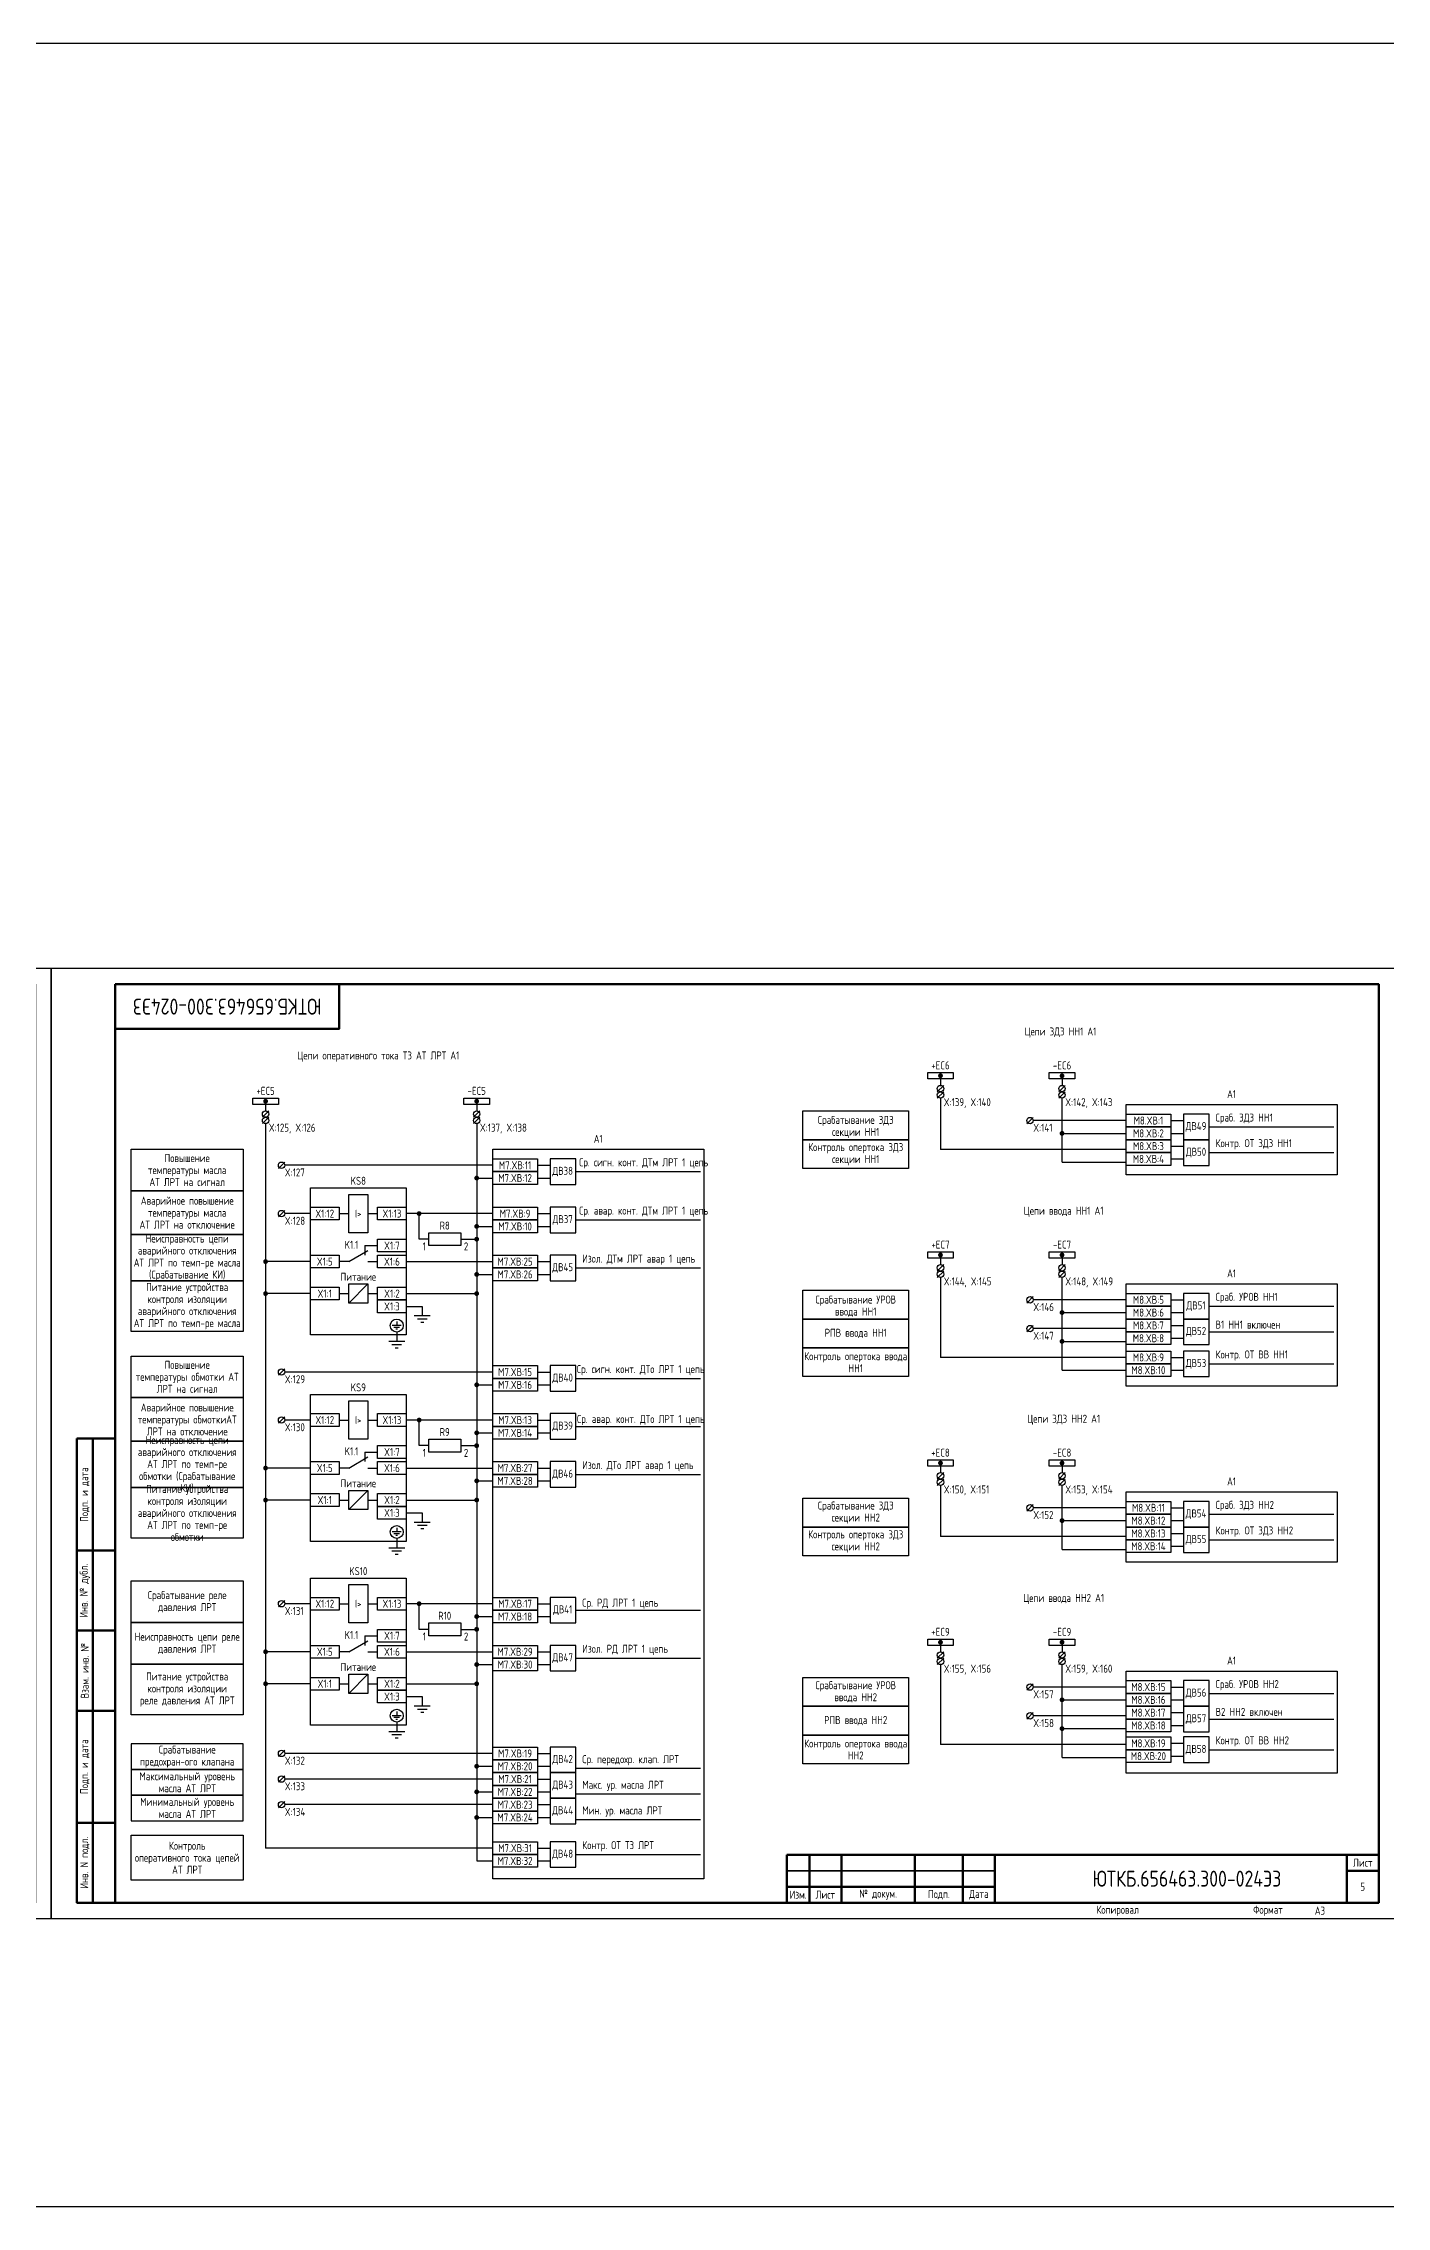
# Model space of a CAD drawing. Header units: millimetres. Extents: x -1244 to 6083, y -90 to 1191.
# Drawn here: x 1678 to 2098, y -90 to 586 of the extents above; entities that cross this region are included whole.
import ezdxf

# ---------------------------------------------------------------- set-up
doc = ezdxf.new("R2010")
doc.units = ezdxf.units.MM
doc.styles.add('Gost_type_A', font='GOST_0.TTF')

# ---------------------------------------------------------------- blocks, each defined once
blk = doc.blocks.new('Штамп угловой верхний')
at = {"lineweight": 50}
blk.add_lwpolyline([(0, 0), (70, 0), (70, -14), (0, -14)], close=True, dxfattribs=at)
blk = doc.blocks.new('Формат_А3')
blk.add_lwpolyline([(-420, 297), (0, 297), (0, 0), (-420, 0)], close=True)
at = {"lineweight": 50}
blk.add_lwpolyline([(-400, 292), (-5, 292), (-5, 5), (-400, 5)], close=True, dxfattribs=at)
blk = doc.blocks.new('Штамп левый нижний')
at = {"lineweight": 50}
for points in [[(-12, 145), (-7, 145), (-7, 110), (-12, 110)], [(-7, 145), (0, 145), (0, 110), (-7, 110)], [(-12, 110), (-7, 110), (-7, 85), (-12, 85)], [(-7, 110), (0, 110), (0, 85), (-7, 85)], [(-12, 85), (-7, 85), (-7, 60), (-12, 60)], [(-7, 85), (0, 85), (0, 60), (-7, 60)], [(-12, 60), (-7, 60), (-7, 25), (-12, 25)], [(-7, 60), (0, 60), (0, 25), (-7, 25)], [(-12, 25), (-7, 25), (-7, 0), (-12, 0)], [(-7, 25), (0, 25), (0, 0), (-7, 0)]]:
    blk.add_lwpolyline(points, close=True, dxfattribs=at)
at = {"char_height": 2.5, "attachment_point": 5, "rotation": 90, "style": 'Gost_type_A'}
for s, insert, width in [('Подп. и дата', (-9.5, 127.5), 35), ('Инв. № дубл.', (-9.5, 97.5), 25), ('Взам. инв. №', (-9.5, 72.5), 25), ('Подп. и дата', (-9.5, 42.5), 35), ('Инв. N подл.', (-9.5, 12.5), 25)]:
    blk.add_mtext(s, dxfattribs=dict(at, insert=insert, width=width))
blk = doc.blocks.new('Штамп малый нижний')
at = {"lineweight": 50}
for points in [[(-185, 15), (-178, 15), (-178, 5), (-185, 5)], [(-178, 15), (-168, 15), (-168, 5), (-178, 5)], [(-168, 15), (-145, 15), (-145, 5), (-168, 5)], [(-145, 15), (-130, 15), (-130, 5), (-145, 5)], [(-130, 15), (-120, 15), (-120, 5), (-130, 5)], [(-120, 15), (-10, 15), (-10, 0), (-120, 0)], [(-10, 15), (0, 15), (0, 10), (-10, 10)], [(-10, 10), (0, 10), (0, 0), (-10, 0)], [(-185, 5), (-178, 5), (-178, 0), (-185, 0)], [(-178, 5), (-168, 5), (-168, 0), (-178, 0)], [(-168, 5), (-145, 5), (-145, 0), (-168, 0)], [(-145, 5), (-130, 5), (-130, 0), (-145, 0)], [(-130, 5), (-120, 5), (-120, 0), (-130, 0)]]:
    blk.add_lwpolyline(points, close=True, dxfattribs=at)
for points in [[(-185, 15), (-178, 15), (-178, 10), (-185, 10)], [(-178, 15), (-168, 15), (-168, 10), (-178, 10)], [(-168, 15), (-145, 15), (-145, 10), (-168, 10)], [(-145, 15), (-130, 15), (-130, 10), (-145, 10)], [(-130, 15), (-120, 15), (-120, 10), (-130, 10)], [(-185, 10), (-178, 10), (-178, 5), (-185, 5)], [(-178, 10), (-168, 10), (-168, 5), (-178, 5)], [(-168, 10), (-145, 10), (-145, 5), (-168, 5)], [(-145, 10), (-130, 10), (-130, 5), (-145, 5)], [(-130, 10), (-120, 10), (-120, 5), (-130, 5)]]:
    blk.add_lwpolyline(points, close=True)
at = {"char_height": 2.5, "style": 'Gost_type_A'}
for s, insert, width, attachment_point in [('Лист', (-5, 12.5), 10, 5), ('Изм.', (-181.5, 2.5), 7, 5), ('Лист', (-173, 2.5), 10, 5), ('№ докум.', (-156.5, 2.5), 23, 5), ('Подп.', (-137.5, 2.5), 15, 5), ('Дата', (-125, 2.5), 10, 5), ('Копировал', (-75, -2.53), 13.1202, 6), ('Формат', (-30, -2.53), 13.1202, 6)]:
    blk.add_mtext(s, dxfattribs=dict(at, insert=insert, width=width, attachment_point=attachment_point))
blk = doc.blocks.new('POINT')
at = {"const_width": 0.75}
blk.add_lwpolyline([(-0.375, 0, 1), (0.375, 0, 1)], format="xyb", close=True, dxfattribs=at)
blk = doc.blocks.new('Шинка')
blk.add_lwpolyline([(-4, 1), (4, 1), (4, -1), (-4, -1)], close=True)
blk.add_blockref('POINT', (0, 0))

msp = doc.modelspace()

# ---------------------------------------------------------------- linework, layer by layer
for p, q in [((1958.99, 260.38), (1956.99, 258.38)), ((1958.99, 258.38), (1956.99, 256.38)), ((1957.99, 263.38), (1957.99, 260.38)), ((1996.99, 260.38), (1994.99, 258.38)), ((1996.99, 258.38), (1994.99, 256.38)), ((1995.99, 263.38), (1995.99, 260.38)), ((1748, 252.42), (1746, 250.42)), ((1748.01, 250.42), (1746.01, 248.42)), ((1747, 255.42), (1747, 252.42)), ((1747, 255.42), (1747, 252.42)), ((1814, 252.42), (1812, 250.42)), ((1814, 250.42), (1812, 248.42)), ((1813, 255.42), (1813, 252.42)), ((1813, 255.42), (1813, 252.42)), ((1957.99, 256.38), (1957.99, 240.38)), ((1986.99, 250.38), (1984.99, 248.38)), ((1995.99, 236.39), (1995.99, 256.38)), ((1747, 248.42), (1747, 22.05)), ((1813, 248.42), (1813, 18.05)), ((2015.99, 249.38), (1986.99, 249.38)), ((1995.99, 245.39), (2015.99, 245.39)), ((2029.99, 249.39), (2033.99, 249.39)), ((2029.99, 245.39), (2033.99, 245.39)), ((2041.99, 247.39), (2080.99, 247.39)), ((2015.99, 240.38), (1957.99, 240.38)), ((2029.99, 241.39), (2033.99, 241.39)), ((2029.99, 237.39), (2033.99, 237.39)), ((2041.99, 239.39), (2080.99, 239.39)), ((1753, 236.42), (1751, 234.42)), ((1818, 235.42), (1753, 235.42)), ((1813, 231.42), (1818, 231.42)), ((1832, 235.42), (1836, 235.42)), ((1832, 231.42), (1836, 231.42)), ((1844, 233.42), (1883, 233.42)), ((1995.99, 236.39), (2015.99, 236.39)), ((1753, 221.32), (1751, 219.32)), ((1761, 220.32), (1753, 220.32)), ((1770, 220.32), (1773, 220.32)), ((1779, 220.32), (1782, 220.32)), ((1818, 220.32), (1791, 220.32)), ((1795, 212.32), (1795, 220.32)), ((1832, 220.32), (1836, 220.32)), ((1844, 218.32), (1883, 218.32)), ((1778, 210.32), (1782, 210.32)), ((1778, 210.32), (1778, 207.32)), ((1798, 212.32), (1795, 212.32)), ((1808, 212.32), (1813, 212.32)), ((1813, 216.32), (1818, 216.32)), ((1832, 216.32), (1836, 216.32)), ((1761, 205.32), (1747, 205.32)), ((1773, 205.32), (1770, 205.32)), ((1773, 205.32), (1779, 208.78)), ((1779, 205.32), (1782, 205.32)), ((1791, 205.32), (1818, 205.32)), ((1832, 205.32), (1836, 205.32)), ((1844, 203.32), (1883, 203.32)), ((1958.99, 204.38), (1956.99, 202.38)), ((1957.99, 207.38), (1957.99, 204.38)), ((1996.99, 204.38), (1994.99, 202.38)), ((1995.99, 207.38), (1995.99, 204.38)), ((1773, 192.32), (1779, 198.32)), ((1813, 201.32), (1818, 201.32)), ((1832, 201.32), (1836, 201.32)), ((1958.99, 202.38), (1956.99, 200.38)), ((1957.99, 200.38), (1957.99, 175.38)), ((1996.99, 202.38), (1994.99, 200.38)), ((1995.99, 171.38), (1995.99, 200.38)), ((1761, 195.32), (1747, 195.32)), ((1770, 195.32), (1773, 195.32)), ((1779, 195.32), (1782, 195.32)), ((1791, 195.32), (1813, 195.32)), ((1791, 191.32), (1796, 191.32)), ((1986.99, 194.38), (1984.99, 192.38)), ((2015.99, 193.38), (1986.99, 193.38)), ((1995.99, 189.39), (2015.99, 189.39)), ((2029.99, 193.38), (2033.99, 193.38)), ((2029.99, 189.38), (2033.99, 189.38)), ((2041.99, 191.38), (2080.99, 191.38)), ((1986.99, 185.38), (1984.99, 183.38)), ((2015.99, 184.38), (1986.99, 184.38)), ((2029.99, 185.38), (2033.99, 185.38)), ((2041.99, 183.38), (2080.99, 183.38)), ((1995.99, 180.39), (2015.99, 180.39)), ((2029.99, 181.38), (2033.99, 181.38)), ((1753, 171.81), (1751, 169.81)), ((1818, 170.81), (1753, 170.81)), ((1832, 170.81), (1836, 170.81)), ((2015.99, 175.38), (1957.99, 175.38)), ((1995.99, 171.39), (2015.99, 171.39)), ((2029.99, 175.38), (2033.99, 175.38)), ((2029.99, 171.38), (2033.99, 171.38)), ((2041.99, 173.38), (2080.99, 173.38)), ((1813, 166.81), (1818, 166.81)), ((1832, 166.81), (1836, 166.81)), ((1844, 168.81), (1883, 168.81)), ((1753, 156.81), (1751, 154.81)), ((1761, 155.81), (1753, 155.81)), ((1770, 155.81), (1773, 155.81)), ((1779, 155.81), (1782, 155.81)), ((1818, 155.81), (1791, 155.81)), ((1795, 147.81), (1795, 155.81)), ((1832, 155.81), (1836, 155.81)), ((1813, 151.81), (1818, 151.81)), ((1832, 151.81), (1836, 151.81)), ((1844, 153.81), (1883, 153.81)), ((1773, 140.81), (1779, 144.27)), ((1778, 145.81), (1782, 145.81)), ((1778, 145.81), (1778, 142.81)), ((1798, 147.81), (1795, 147.81)), ((1808, 147.81), (1813, 147.81)), ((1957.99, 142.38), (1957.99, 139.38)), ((1995.99, 142.38), (1995.99, 139.38)), ((1761, 140.81), (1747, 140.81)), ((1773, 140.81), (1770, 140.81)), ((1779, 140.81), (1782, 140.81)), ((1791, 140.81), (1818, 140.81)), ((1813, 136.81), (1818, 136.81)), ((1832, 140.81), (1836, 140.81)), ((1832, 136.81), (1836, 136.81)), ((1844, 138.81), (1883, 138.81)), ((1958.99, 139.38), (1956.99, 137.38)), ((1958.99, 137.38), (1956.99, 135.38)), ((1957.99, 135.38), (1957.99, 119.38)), ((1996.99, 139.38), (1994.99, 137.38)), ((1996.99, 137.38), (1994.99, 135.38)), ((1995.99, 115.39), (1995.99, 135.38)), ((1761, 130.81), (1747, 130.81)), ((1770, 130.81), (1773, 130.81)), ((1773, 127.81), (1779, 133.81)), ((1779, 130.81), (1782, 130.81)), ((1791, 130.81), (1813, 130.81)), ((1986.99, 129.38), (1984.99, 127.38)), ((1791, 126.81), (1796, 126.81)), ((2015.99, 128.38), (1986.99, 128.38)), ((1995.99, 124.39), (2015.99, 124.39)), ((2029.99, 128.38), (2033.99, 128.38)), ((2029.99, 124.38), (2033.99, 124.38)), ((2041.99, 126.38), (2080.99, 126.38)), ((2015.99, 119.38), (1957.99, 119.38)), ((1995.99, 115.39), (2015.99, 115.39)), ((2029.99, 120.38), (2033.99, 120.38)), ((2029.99, 116.38), (2033.99, 116.38)), ((2041.99, 118.38), (2080.99, 118.38)), ((1753, 99.41), (1751, 97.41)), ((1761, 98.41), (1753, 98.41)), ((1770, 98.41), (1773, 98.41)), ((1779, 98.41), (1782, 98.41)), ((1818, 98.41), (1791, 98.41)), ((1795, 90.41), (1795, 98.41)), ((1832, 98.41), (1836, 98.41)), ((1844, 96.41), (1883, 96.41)), ((1778, 88.41), (1782, 88.41)), ((1778, 88.41), (1778, 85.41)), ((1798, 90.41), (1795, 90.41)), ((1808, 90.41), (1813, 90.41)), ((1813, 94.41), (1818, 94.41)), ((1832, 94.41), (1836, 94.41)), ((1761, 83.41), (1747, 83.41)), ((1773, 83.41), (1770, 83.41)), ((1773, 83.41), (1779, 86.87)), ((1779, 83.41), (1782, 83.41)), ((1791, 83.41), (1818, 83.41)), ((1832, 83.41), (1836, 83.41)), ((1844, 81.41), (1883, 81.41)), ((1958.99, 83.38), (1956.99, 81.38)), ((1958.99, 81.38), (1956.99, 79.38)), ((1957.99, 86.38), (1957.99, 83.38)), ((1996.99, 83.38), (1994.99, 81.38)), ((1996.99, 81.38), (1994.99, 79.38)), ((1995.99, 86.38), (1995.99, 83.38)), ((1773, 70.41), (1779, 76.41)), ((1813, 79.41), (1818, 79.41)), ((1832, 79.41), (1836, 79.41)), ((1957.99, 79.38), (1957.99, 54.38)), ((1995.99, 50.38), (1995.99, 79.38)), ((1761, 73.41), (1747, 73.41)), ((1770, 73.41), (1773, 73.41)), ((1779, 73.41), (1782, 73.41)), ((1791, 73.41), (1813, 73.41)), ((1791, 69.41), (1796, 69.41)), ((1986.99, 73.38), (1984.99, 71.38)), ((2015.99, 72.38), (1986.99, 72.38)), ((1995.99, 68.39), (2015.99, 68.39)), ((2029.99, 72.38), (2033.99, 72.38)), ((2029.99, 68.38), (2033.99, 68.38)), ((2041.99, 70.38), (2080.99, 70.38)), ((1986.99, 64.38), (1984.99, 62.38)), ((2015.99, 63.38), (1986.99, 63.38)), ((2029.99, 64.38), (2033.99, 64.38)), ((2041.99, 62.38), (2080.99, 62.38)), ((2015.99, 54.38), (1957.99, 54.38)), ((1995.99, 59.39), (2015.99, 59.39)), ((2029.99, 60.38), (2033.99, 60.38)), ((2029.99, 54.8), (2033.99, 54.8)), ((1753, 52.63), (1751, 50.63)), ((1818, 51.63), (1753, 51.63)), ((1813, 47.63), (1818, 47.63)), ((1832, 51.63), (1836, 51.63)), ((1832, 47.63), (1836, 47.63)), ((1995.99, 50.39), (2015.99, 50.39)), ((2029.99, 50.8), (2033.99, 50.8)), ((2041.99, 52.8), (2080.99, 52.8)), ((1753, 44.63), (1751, 42.63)), ((1818, 43.63), (1753, 43.63)), ((1832, 43.63), (1836, 43.63)), ((1844, 47), (1883, 47)), ((1753, 36.63), (1751, 34.63)), ((1818, 35.63), (1753, 35.63)), ((1813, 39.63), (1818, 39.63)), ((1832, 39.63), (1836, 39.63)), ((1832, 35.63), (1836, 35.63)), ((1844, 39), (1883, 39)), ((1813, 31.63), (1818, 31.63)), ((1832, 31.63), (1836, 31.63)), ((1844, 31), (1883, 31)), ((1818, 22.05), (1747, 22.05)), ((1832, 22.05), (1836, 22.05)), ((1813, 18.05), (1818, 18.05)), ((1832, 18.05), (1836, 18.05)), ((1844, 20.05), (1883, 20.05))]:
    msp.add_line(p, q)
at = {"ltscale": 4.32}
for p, q in [((1796, 191.32), (1796, 188.32)), ((1789.42, 185.34), (1786.58, 185.34)), ((1788.85, 184.77), (1787.15, 184.77)), ((1788.28, 184.2), (1787.72, 184.2)), ((1788, 186.62), (1788, 185.34)), ((1788, 183.32), (1788, 180.32)), ((1798.5, 188.32), (1793.5, 188.32)), ((1797.5, 187.32), (1794.5, 187.32)), ((1796.5, 186.32), (1795.5, 186.32)), ((1790.5, 180.32), (1785.5, 180.32)), ((1789.5, 179.32), (1786.5, 179.32)), ((1788.5, 178.32), (1787.5, 178.32)), ((1788, 122.11), (1788, 120.83)), ((1798.5, 123.81), (1793.5, 123.81)), ((1797.5, 122.81), (1794.5, 122.81)), ((1796.5, 121.81), (1795.5, 121.81)), ((1796, 126.81), (1796, 123.81)), ((1790.5, 115.81), (1785.5, 115.81)), ((1789.42, 120.83), (1786.58, 120.83)), ((1788.85, 120.26), (1787.15, 120.26)), ((1788.28, 119.69), (1787.72, 119.69)), ((1788, 118.81), (1788, 115.81)), ((1789.5, 114.81), (1786.5, 114.81)), ((1788.5, 113.81), (1787.5, 113.81)), ((1796, 69.41), (1796, 66.41)), ((1789.42, 63.43), (1786.58, 63.43)), ((1788.85, 62.86), (1787.15, 62.86)), ((1788.28, 62.29), (1787.72, 62.29)), ((1788, 64.71), (1788, 63.43)), ((1788, 61.41), (1788, 58.41)), ((1798.5, 66.41), (1793.5, 66.41)), ((1797.5, 65.41), (1794.5, 65.41)), ((1796.5, 64.41), (1795.5, 64.41)), ((1790.5, 58.41), (1785.5, 58.41)), ((1789.5, 57.41), (1786.5, 57.41)), ((1788.5, 56.41), (1787.5, 56.41))]:
    msp.add_line(p, q, dxfattribs=at)
for points in [[(-1117.42, 586), (6083.28, 586), (6083.28, -90), (-1117.42, -90)], [(1947.99, 243.38), (1914.99, 243.38), (1914.99, 252.38), (1947.99, 252.38)], [(2015.99, 254.39), (2081.99, 254.39), (2081.99, 232.38), (2015.99, 232.38)], [(2015.99, 251.39), (2029.99, 251.39), (2029.99, 247.39), (2015.99, 247.39)], [(1947.99, 234.38), (1914.99, 234.38), (1914.99, 243.38), (1947.99, 243.38)], [(2015.99, 247.39), (2029.99, 247.39), (2029.99, 243.39), (2015.99, 243.39)], [(2015.99, 243.39), (2029.99, 243.39), (2029.99, 239.39), (2015.99, 239.39)], [(1740, 227.42), (1705, 227.42), (1705, 240.42), (1740, 240.42)], [(1818, 240.42), (1884, 240.42), (1884, 12.48), (1818, 12.48)], [(1818, 237.42), (1832, 237.42), (1832, 233.42), (1818, 233.42)], [(2015.99, 239.39), (2029.99, 239.39), (2029.99, 235.39), (2015.99, 235.39)], [(1818, 233.42), (1832, 233.42), (1832, 229.42), (1818, 229.42)], [(1740, 213.77), (1705, 213.77), (1705, 227.42), (1740, 227.42)], [(1761, 228.32), (1791, 228.32), (1791, 182.42), (1761, 182.42)], [(1773, 226.32), (1779, 226.32), (1779, 214.32), (1773, 214.32)], [(1761, 222.32), (1770, 222.32), (1770, 218.32), (1761, 218.32)], [(1782, 222.32), (1791, 222.32), (1791, 218.32), (1782, 218.32)], [(1818, 222.32), (1832, 222.32), (1832, 218.32), (1818, 218.32)], [(1818, 218.32), (1832, 218.32), (1832, 214.32), (1818, 214.32)], [(1740, 199.32), (1705, 199.32), (1705, 213.77), (1740, 213.77)], [(1782, 212.32), (1791, 212.32), (1791, 208.32), (1782, 208.32)], [(1798, 214.32), (1808, 214.32), (1808, 210.32), (1798, 210.32)], [(1761, 207.32), (1770, 207.32), (1770, 203.32), (1761, 203.32)], [(1782, 207.32), (1791, 207.32), (1791, 203.32), (1782, 203.32)], [(1818, 207.32), (1832, 207.32), (1832, 203.32), (1818, 203.32)], [(1818, 203.32), (1832, 203.32), (1832, 199.32), (1818, 199.32)], [(1740, 183.46), (1705, 183.46), (1705, 199.32), (1740, 199.32)], [(1761, 197.32), (1770, 197.32), (1770, 193.32), (1761, 193.32)], [(1773, 198.32), (1779, 198.32), (1779, 192.32), (1773, 192.32)], [(1782, 197.32), (1791, 197.32), (1791, 193.32), (1782, 193.32)], [(1947.99, 187.38), (1914.99, 187.38), (1914.99, 196.38), (1947.99, 196.38)], [(2015.99, 198.39), (2081.99, 198.39), (2081.99, 166.44), (2015.99, 166.44)], [(1782, 193.32), (1791, 193.32), (1791, 189.32), (1782, 189.32)], [(2015.99, 195.38), (2029.99, 195.38), (2029.99, 191.38), (2015.99, 191.38)], [(2015.99, 191.38), (2029.99, 191.38), (2029.99, 187.38), (2015.99, 187.38)], [(1947.99, 178.38), (1914.99, 178.38), (1914.99, 187.38), (1947.99, 187.38)], [(2015.99, 187.38), (2029.99, 187.38), (2029.99, 183.38), (2015.99, 183.38)], [(2015.99, 183.38), (2029.99, 183.38), (2029.99, 179.38), (2015.99, 179.38)], [(1740, 162.81), (1705, 162.81), (1705, 175.81), (1740, 175.81)], [(1947.99, 169.38), (1914.99, 169.38), (1914.99, 178.38), (1947.99, 178.38)], [(2015.99, 177.38), (2029.99, 177.38), (2029.99, 173.38), (2015.99, 173.38)], [(1818, 172.81), (1832, 172.81), (1832, 168.81), (1818, 168.81)], [(2015.99, 173.38), (2029.99, 173.38), (2029.99, 169.38), (2015.99, 169.38)], [(1740, 149.17), (1705, 149.17), (1705, 162.81), (1740, 162.81)], [(1761, 163.81), (1791, 163.81), (1791, 117.91), (1761, 117.91)], [(1818, 168.81), (1832, 168.81), (1832, 164.81), (1818, 164.81)], [(1761, 157.81), (1770, 157.81), (1770, 153.81), (1761, 153.81)], [(1773, 161.81), (1779, 161.81), (1779, 149.81), (1773, 149.81)], [(1782, 157.81), (1791, 157.81), (1791, 153.81), (1782, 153.81)], [(1818, 157.81), (1832, 157.81), (1832, 153.81), (1818, 153.81)], [(1740, 134.71), (1705, 134.71), (1705, 149.17), (1740, 149.17)], [(1798, 149.81), (1808, 149.81), (1808, 145.81), (1798, 145.81)], [(1818, 153.81), (1832, 153.81), (1832, 149.81), (1818, 149.81)], [(1761, 142.81), (1770, 142.81), (1770, 138.81), (1761, 138.81)], [(1782, 147.81), (1791, 147.81), (1791, 143.81), (1782, 143.81)], [(1782, 142.81), (1791, 142.81), (1791, 138.81), (1782, 138.81)], [(1818, 142.81), (1832, 142.81), (1832, 138.81), (1818, 138.81)], [(1818, 138.81), (1832, 138.81), (1832, 134.81), (1818, 134.81)], [(1740, 118.85), (1705, 118.85), (1705, 134.71), (1740, 134.71)], [(1761, 132.81), (1770, 132.81), (1770, 128.81), (1761, 128.81)], [(1773, 133.81), (1779, 133.81), (1779, 127.81), (1773, 127.81)], [(1782, 132.81), (1791, 132.81), (1791, 128.81), (1782, 128.81)], [(1782, 128.81), (1791, 128.81), (1791, 124.81), (1782, 124.81)], [(1947.99, 122.38), (1914.99, 122.38), (1914.99, 131.38), (1947.99, 131.38)], [(2015.99, 133.38), (2081.99, 133.38), (2081.99, 111.38), (2015.99, 111.38)], [(2015.99, 130.38), (2029.99, 130.38), (2029.99, 126.38), (2015.99, 126.38)], [(1947.99, 113.38), (1914.99, 113.38), (1914.99, 122.38), (1947.99, 122.38)], [(2015.99, 126.38), (2029.99, 126.38), (2029.99, 122.38), (2015.99, 122.38)], [(2015.99, 122.38), (2029.99, 122.38), (2029.99, 118.38), (2015.99, 118.38)], [(2015.99, 118.38), (2029.99, 118.38), (2029.99, 114.38), (2015.99, 114.38)], [(1740, 92.54), (1705, 92.54), (1705, 105.54), (1740, 105.54)], [(1761, 106.41), (1791, 106.41), (1791, 60.51), (1761, 60.51)], [(1773, 104.41), (1779, 104.41), (1779, 92.41), (1773, 92.41)], [(1761, 100.41), (1770, 100.41), (1770, 96.41), (1761, 96.41)], [(1782, 100.41), (1791, 100.41), (1791, 96.41), (1782, 96.41)], [(1818, 100.41), (1832, 100.41), (1832, 96.41), (1818, 96.41)], [(1818, 96.41), (1832, 96.41), (1832, 92.41), (1818, 92.41)], [(1740, 79.54), (1705, 79.54), (1705, 92.54), (1740, 92.54)], [(1782, 90.41), (1791, 90.41), (1791, 86.41), (1782, 86.41)], [(1798, 92.41), (1808, 92.41), (1808, 88.41), (1798, 88.41)], [(1761, 85.41), (1770, 85.41), (1770, 81.41), (1761, 81.41)], [(1782, 85.41), (1791, 85.41), (1791, 81.41), (1782, 81.41)], [(1818, 85.41), (1832, 85.41), (1832, 81.41), (1818, 81.41)], [(1818, 81.41), (1832, 81.41), (1832, 77.41), (1818, 77.41)], [(1740, 63.68), (1705, 63.68), (1705, 79.54), (1740, 79.54)], [(1761, 75.41), (1770, 75.41), (1770, 71.41), (1761, 71.41)], [(1773, 76.41), (1779, 76.41), (1779, 70.41), (1773, 70.41)], [(1782, 75.41), (1791, 75.41), (1791, 71.41), (1782, 71.41)], [(1947.99, 66.38), (1914.99, 66.38), (1914.99, 75.38), (1947.99, 75.38)], [(2015.99, 77.39), (2081.99, 77.39), (2081.99, 45.44), (2015.99, 45.44)], [(2015.99, 74.38), (2029.99, 74.38), (2029.99, 70.38), (2015.99, 70.38)], [(1782, 71.41), (1791, 71.41), (1791, 67.41), (1782, 67.41)], [(2015.99, 70.38), (2029.99, 70.38), (2029.99, 66.38), (2015.99, 66.38)], [(1947.99, 57.38), (1914.99, 57.38), (1914.99, 66.38), (1947.99, 66.38)], [(2015.99, 66.38), (2029.99, 66.38), (2029.99, 62.38), (2015.99, 62.38)], [(2015.99, 62.38), (2029.99, 62.38), (2029.99, 58.38), (2015.99, 58.38)], [(1947.99, 48.38), (1914.99, 48.38), (1914.99, 57.38), (1947.99, 57.38)], [(2015.99, 56.8), (2029.99, 56.8), (2029.99, 52.8), (2015.99, 52.8)], [(1818, 53.63), (1832, 53.63), (1832, 49.63), (1818, 49.63)], [(1818, 49.63), (1832, 49.63), (1832, 45.63), (1818, 45.63)], [(2015.99, 52.8), (2029.99, 52.8), (2029.99, 48.8), (2015.99, 48.8)], [(1818, 45.63), (1832, 45.63), (1832, 41.63), (1818, 41.63)], [(1818, 41.63), (1832, 41.63), (1832, 37.63), (1818, 37.63)], [(1818, 37.63), (1832, 37.63), (1832, 33.63), (1818, 33.63)], [(1818, 33.63), (1832, 33.63), (1832, 29.63), (1818, 29.63)], [(1740, 12.05), (1705, 12.05), (1705, 26.05), (1740, 26.05)], [(1818, 24.05), (1832, 24.05), (1832, 20.05), (1818, 20.05)], [(1818, 20.05), (1832, 20.05), (1832, 16.05), (1818, 16.05)]]:
    msp.add_lwpolyline(points, close=True)
at = {"ltscale": 4}
for points in [[(2033.99, 243.39), (2041.99, 243.39), (2041.99, 251.39), (2033.99, 251.39)], [(2033.99, 235.39), (2041.99, 235.39), (2041.99, 243.39), (2033.99, 243.39)], [(1836, 229.42), (1844, 229.42), (1844, 237.42), (1836, 237.42)], [(1836, 214.32), (1844, 214.32), (1844, 222.32), (1836, 222.32)], [(1836, 199.32), (1844, 199.32), (1844, 207.32), (1836, 207.32)], [(2033.99, 187.38), (2041.99, 187.38), (2041.99, 195.38), (2033.99, 195.38)], [(2033.99, 179.38), (2041.99, 179.38), (2041.99, 187.38), (2033.99, 187.38)], [(2033.99, 169.38), (2041.99, 169.38), (2041.99, 177.38), (2033.99, 177.38)], [(1836, 164.81), (1844, 164.81), (1844, 172.81), (1836, 172.81)], [(1836, 149.81), (1844, 149.81), (1844, 157.81), (1836, 157.81)], [(1836, 134.81), (1844, 134.81), (1844, 142.81), (1836, 142.81)], [(2033.99, 122.38), (2041.99, 122.38), (2041.99, 130.38), (2033.99, 130.38)], [(2033.99, 114.38), (2041.99, 114.38), (2041.99, 122.38), (2033.99, 122.38)], [(1836, 92.41), (1844, 92.41), (1844, 100.41), (1836, 100.41)], [(1836, 77.41), (1844, 77.41), (1844, 85.41), (1836, 85.41)], [(2033.99, 66.38), (2041.99, 66.38), (2041.99, 74.38), (2033.99, 74.38)], [(2033.99, 58.38), (2041.99, 58.38), (2041.99, 66.38), (2033.99, 66.38)], [(2033.99, 48.8), (2041.99, 48.8), (2041.99, 56.8), (2033.99, 56.8)], [(1836, 45.63), (1844, 45.63), (1844, 53.63), (1836, 53.63)], [(1836, 37.63), (1844, 37.63), (1844, 45.63), (1836, 45.63)], [(1836, 29.63), (1844, 29.63), (1844, 37.63), (1836, 37.63)], [(1836, 16.05), (1844, 16.05), (1844, 24.05), (1836, 24.05)]]:
    msp.add_lwpolyline(points, close=True, dxfattribs=at)
at = {"linetype": 'Continuous', "ltscale": 4}
for points in [[(1705, 46.63), (1740, 46.63), (1740, 54.63), (1705, 54.63)], [(1705, 38.63), (1740, 38.63), (1740, 46.63), (1705, 46.63)], [(1705, 30.63), (1740, 30.63), (1740, 38.63), (1705, 38.63)]]:
    msp.add_lwpolyline(points, close=True, dxfattribs=at)
for centre, radius in [((1957.99, 259.38), 1), ((1957.99, 257.38), 1), ((1995.99, 259.38), 1), ((1995.99, 257.38), 1), ((1747, 251.42), 1), ((1747.01, 249.42), 1), ((1813, 251.42), 1), ((1813, 249.42), 1), ((1985.99, 249.38), 1), ((1752, 235.42), 1), ((1752, 220.32), 1), ((1957.99, 203.38), 1), ((1995.99, 203.38), 1), ((1957.99, 201.38), 1), ((1995.99, 201.38), 1), ((1985.99, 193.38), 1), ((1788, 185.34), 2.02), ((1985.99, 184.38), 1), ((1752, 170.81), 1), ((1752, 155.81), 1), ((1957.99, 138.38), 1), ((1957.99, 136.38), 1), ((1995.99, 138.38), 1), ((1995.99, 136.38), 1), ((1985.99, 128.38), 1), ((1788, 120.83), 2.02), ((1752, 98.41), 1), ((1957.99, 82.38), 1), ((1957.99, 80.38), 1), ((1995.99, 82.38), 1), ((1995.99, 80.38), 1), ((1985.99, 72.38), 1), ((1788, 63.43), 2.02), ((1985.99, 63.38), 1), ((1752, 51.63), 1), ((1752, 43.63), 1), ((1752, 35.63), 1)]:
    msp.add_circle(centre, radius)

# ---------------------------------------------------------------- block references
at = {"color": 1}
for name, p in [('Формат_А3', (1680, 0)), ('Формат_А3', (2100, 0)), ('Штамп левый нижний', (1700, 5)), ('Штамп малый нижний', (2095, 5))]:
    msp.add_blockref(name, p, dxfattribs=at)
for name, p in [('Штамп угловой верхний', (1700, 292)), ('Шинка', (1957.99, 263.38)), ('Шинка', (1995.99, 263.38)), ('Шинка', (1747, 255.42)), ('Шинка', (1813, 255.42)), ('POINT', (1995.99, 245.39)), ('POINT', (1813, 231.42)), ('POINT', (1795, 220.32)), ('POINT', (1813, 216.32)), ('POINT', (1813, 212.32)), ('POINT', (1747, 205.32)), ('Шинка', (1957.99, 207.38)), ('Шинка', (1995.99, 207.38)), ('POINT', (1747, 195.32)), ('POINT', (1813, 201.32)), ('POINT', (1813, 195.32)), ('POINT', (1995.99, 189.39)), ('POINT', (1995.99, 180.39)), ('POINT', (1813, 166.81)), ('POINT', (1795, 155.81)), ('POINT', (1813, 151.81)), ('POINT', (1813, 147.81)), ('Шинка', (1957.99, 142.38)), ('Шинка', (1995.99, 142.38)), ('POINT', (1747, 140.81)), ('POINT', (1813, 136.81)), ('POINT', (1747, 130.81)), ('POINT', (1813, 130.81)), ('POINT', (1995.99, 124.39)), ('POINT', (1795, 98.41)), ('POINT', (1813, 94.41)), ('POINT', (1813, 90.41)), ('POINT', (1747, 83.41)), ('Шинка', (1957.99, 86.38)), ('Шинка', (1995.99, 86.38)), ('POINT', (1813, 79.41)), ('POINT', (1747, 73.41)), ('POINT', (1813, 73.41)), ('POINT', (1995.99, 68.39)), ('POINT', (1995.99, 59.39)), ('POINT', (1813, 47.63)), ('POINT', (1813, 39.63)), ('POINT', (1813, 31.63))]:
    msp.add_blockref(name, p)

# ---------------------------------------------------------------- texts
at = {"insert": (1735, 285), "char_height": 5, "width": 70, "attachment_point": 5, "rotation": 180, "style": 'Gost_type_A'}
msp.add_mtext('ЮТКБ.656463.300-024Э3', dxfattribs=at)
at = {"char_height": 2.5, "line_spacing_factor": 0.9, "style": 'Gost_type_A'}
for s, insert, width, attachment_point in [('Цепи ЗДЗ НН1 А1', (1995.49, 276.88), 145, 5), ('Цепи оперативного тока ТЗ АТ ЛРТ А1', (1782.25, 269.39), 197.5, 5), ('A1', (2048.99, 256.39), 66, 8), ('Срабатывание ЗДЗ секции НН1 ', (1931.49, 247.38), 33, 5), ('X:139, X:140', (1958.99, 256.38), 16, 1), ('\\pxt5;X:142, X:143', (1996.99, 256.38), 16, 1), ('X:125, X:126', (1748.01, 248.42), 16, 1), ('X:137, X:138', (1814, 248.42), 16, 1), ('A1', (1851, 242.42), 66, 8), ('X:141', (1986.99, 248.38), 8, 1), ('Контроль опертока ЗДЗ секции НН1 ', (1931.49, 238.88), 33, 5), ('X:127', (1753, 234.42), 8, 1), ('KS8', (1776, 229.32), 30, 8), ('X:128', (1753, 219.32), 8, 1), ('R8', (1803, 215.32), 10, 8), ('Цепи ввода НН1 А1', (1996.49, 220.88), 145, 5), ('Неисправность цепи аварийного отключения АТ ЛРТ по темп-ре масла (Срабатывание КИ)', (1722.5, 206.55), 35, 5), ('K1.1', (1776, 209.32), 12, 9), ('{\\T0.9;1}', (1797, 211.32), 5, 3), ('{\\T0.9;2}', (1809, 211.32), 5, 1), ('A1', (2048.99, 200.39), 66, 8), ('X:144, X:145', (1958.99, 200.38), 16, 1), ('X:148, X:149', (1996.99, 200.38), 16, 1), ('Срабатывание УРОВ ввода НН1', (1931.49, 191.38), 33, 5), ('X:146', (1986.99, 192.38), 8, 1), ('РПВ ввода НН1', (1931.49, 182.88), 33, 5), ('X:147', (1986.99, 183.38), 8, 1), ('Контроль опертока ввода НН1', (1931.49, 173.88), 33, 5), ('X:129', (1753, 169.81), 8, 1), ('KS9', (1776, 164.76), 30, 8), ('Цепи ЗДЗ НН2 А1', (1996.49, 155.88), 145, 5), ('Неисправность цепи аварийного отключения АТ ЛРТ по темп-ре обмотки (Срабатывание КИ)', (1722.5, 141.94), 35, 5), ('X:130', (1753, 154.81), 8, 1), ('R9', (1803, 150.81), 10, 8), ('K1.1', (1776, 144.81), 12, 9), ('{\\T0.9;1}', (1797, 146.81), 5, 3), ('{\\T0.9;2}', (1809, 146.81), 5, 1), ('X:150, X:151', (1958.99, 135.38), 16, 1), ('X:153, X:154', (1996.99, 135.38), 16, 1), ('A1', (2048.99, 135.38), 66, 8), ('Срабатывание ЗДЗ секции НН2', (1931.49, 126.88), 33, 5), ('X:152', (1986.99, 127.38), 8, 1), ('Контроль опертока ЗДЗ секции НН2', (1931.49, 117.88), 33, 5), ('KS10', (1776, 107.35), 30, 8), ('Цепи ввода НН2 А1', (1996.49, 99.88), 145, 5), ('X:131', (1753, 97.41), 8, 1), ('R10', (1803, 93.41), 10, 8), ('K1.1', (1776, 87.41), 12, 9), ('{\\T0.9;1}', (1797, 89.41), 5, 3), ('{\\T0.9;2}', (1809, 89.41), 5, 1), ('A1', (2048.99, 79.39), 66, 8), ('X:155, X:156', (1958.99, 79.38), 16, 1), ('X:159, X:160', (1996.99, 79.38), 16, 1), ('Срабатывание УРОВ ввода НН2', (1931.49, 70.88), 33, 5), ('X:157', (1986.99, 71.38), 8, 1), ('РПВ ввода НН2', (1931.49, 61.88), 33, 5), ('X:158', (1986.99, 62.38), 8, 1), ('Срабатывание предохран-ого клапана', (1722.5, 50.63), 35, 5), ('Контроль опертока ввода НН2', (1931.49, 52.88), 33, 5), ('X:132', (1753, 50.63), 8, 1), ('Максимальный уровень масла АТ ЛРТ', (1722.5, 42.63), 35, 5), ('X:133', (1753, 42.63), 8, 1), ('Минимальный уровень масла АТ ЛРТ', (1722.5, 34.63), 35, 5), ('X:134', (1753, 34.63), 8, 1), ('Контроль\\Pоперативного тока цепей АТ ЛРТ ', (1722.5, 19.05), 35, 5)]:
    msp.add_mtext(s, dxfattribs=dict(at, insert=insert, width=width, attachment_point=attachment_point))
at = {"style": 'Gost_type_A'}
for s, insert, char_height, width, attachment_point in [('+EC6', (1957.99, 265.38), 2.5, 10, 8), ('-EC6', (1995.99, 265.38), 2.5, 10, 8), ('+EC5', (1747, 257.42), 2.5, 10, 8), ('-EC5', (1813, 257.42), 2.5, 10, 8), ('M8.XВ:1', (2022.99, 249.39), 2.5, 14, 5), ('Сраб. ЗДЗ НН1', (2043.99, 248.39), 2.5, 33.223, 7), ('M8.XВ:2', (2022.99, 245.39), 2.5, 14, 5), ('ДВ49', (2037.87, 247.39), 2.5, 7.7588, 5), ('Контр. ОТ ЗДЗ НН1', (2043.99, 240.39), 2.5, 35.4669, 7), ('M7.XВ:11', (1825, 235.42), 2.5, 14, 5), ('Ср. сигн. конт. ДТм ЛРТ 1 цепь', (1845, 234.42), 2.5, 44.8565, 7), ('M8.XВ:4', (2022.99, 237.39), 2.5, 14, 5), ('M8.XВ:3', (2022.99, 241.39), 2.5, 14, 5), ('ДВ50', (2037.87, 239.39), 2.5, 7.7588, 5), ('M7.XВ:12', (1825, 231.42), 2.5, 14, 5), ('ДВ38', (1839.88, 233.42), 2.5, 7.7588, 5), ('X1:12', (1765.5, 220.32), 2.5, 9.0043, 5), ('I>', (1776, 220.32), 2.5, 6.0044, 5), ('X1:13', (1786.5, 220.32), 2.5, 9.0043, 5), ('M7.XВ:10', (1825, 216.32), 2.5, 14, 5), ('M7.XВ:9', (1825, 220.32), 2.5, 14, 5), ('ДВ37', (1839.88, 218.32), 2.5, 7.7588, 5), ('Ср. авар. конт. ДТм ЛРТ 1 цепь', (1845, 219.32), 2.5, 43.1126, 7), ('X1:7', (1786.5, 210.32), 2.5, 9.0043, 5), ('+EC7', (1957.99, 209.38), 2.5, 10, 8), ('-EC7', (1995.99, 209.38), 2.5, 10, 8), ('X1:5', (1765.5, 205.32), 2.5, 9.0043, 5), ('X1:6', (1786.5, 205.32), 2.5, 9.0043, 5), ('M7.XВ:25', (1825, 205.32), 2.5, 14, 5), ('ДВ45', (1839.88, 203.32), 2.5, 7.7588, 5), ('Изол. ДТм ЛРТ авар 1 цепь', (1846, 204.32), 2.5, 46.0438, 7), ('X1:1', (1765.5, 195.32), 2.5, 9.0043, 5), ('Питание', (1776, 199.32), 2.5, 12, 8), ('X1:2', (1786.5, 195.32), 2.5, 9.0043, 5), ('M7.XВ:26', (1825, 201.32), 2.5, 14, 5), ('X1:3', (1786.5, 191.32), 2.5, 9.0043, 5), ('M8.XВ:5', (2022.99, 193.38), 2.5, 14, 5), ('M8.XВ:6', (2022.99, 189.38), 2.5, 14, 5), ('ДВ51', (2037.87, 191.38), 2.5, 7.7588, 5), ('\\pxt7;Сраб. УРОВ НН1', (2043.99, 192.38), 2.5, 44.8565, 7), ('M8.XВ:8', (2022.99, 181.38), 2.5, 14, 5), ('M8.XВ:7', (2022.99, 185.38), 2.5, 14, 5), ('ДВ52', (2037.87, 183.38), 2.5, 7.7588, 5), ('В1 НН1 включен', (2043.99, 184.38), 2.5, 27.8465, 7), ('M8.XВ:9', (2022.99, 175.38), 2.5, 14, 5), ('Контр. ОТ ВВ НН1', (2043.99, 174.38), 2.5, 33.7669, 7), ('M7.XВ:15', (1825, 170.81), 2.5, 14, 5), ('ДВ40', (1839.88, 168.81), 2.5, 7.7588, 5), ('Ср. сигн. конт. ДТо ЛРТ 1 цепь', (1844.3, 169.81), 2.5, 44.8565, 7), ('M8.XВ:10', (2022.99, 171.38), 2.5, 14, 5), ('ДВ53', (2037.87, 173.38), 2.5, 7.7588, 5), ('M7.XВ:16', (1825, 166.81), 2.5, 14, 5), ('X1:12', (1765.5, 155.81), 2.5, 9.0043, 5), ('I>', (1776, 155.81), 2.5, 6.0044, 5), ('X1:13', (1786.5, 155.81), 2.5, 9.0043, 5), ('M7.XВ:13', (1825, 155.81), 2.5, 14, 5), ('Ср. авар. конт. ДТо ЛРТ 1 цепь', (1844.36, 154.22), 2.5, 46.288, 7), ('M7.XВ:14', (1825, 151.81), 2.5, 14, 5), ('ДВ39', (1839.88, 153.81), 2.5, 7.7588, 5), ('X1:5', (1765.5, 140.81), 2.5, 9.0043, 5), ('X1:6', (1786.5, 140.81), 2.5, 9.0043, 5), ('X1:7', (1786.5, 145.81), 2.5, 9.0043, 5), ('M7.XВ:27', (1825, 140.81), 2.5, 14, 5), ('Изол. ДТо ЛРТ авар 1 цепь', (1846, 139.81), 2.5, 43.2348, 7), ('+EC8', (1957.99, 144.38), 2.5, 10, 8), ('-EC8', (1995.99, 144.38), 2.5, 10, 8), ('Питание', (1776, 134.81), 2.5, 12, 8), ('M7.XВ:28', (1825, 136.81), 2.5, 14, 5), ('ДВ46', (1839.88, 138.81), 2.5, 7.7588, 5), ('X1:1', (1765.5, 130.81), 2.5, 9.0043, 5), ('X1:2', (1786.5, 130.81), 2.5, 9.0043, 5), ('M8.XВ:11', (2022.99, 128.38), 2.5, 14, 5), ('Сраб. ЗДЗ НН2', (2043.99, 127.38), 2.5, 32.328, 7), ('X1:3', (1786.5, 126.81), 2.5, 9.0043, 5), ('M8.XВ:12', (2022.99, 124.38), 2.5, 14, 5), ('ДВ54', (2037.87, 126.38), 2.5, 7.7588, 5), ('Контр. ОТ ЗДЗ НН2', (2043.99, 119.38), 2.5, 37.4507, 7), ('M8.XВ:14', (2022.99, 116.38), 2.5, 14, 5), ('M8.XВ:13', (2022.99, 120.38), 2.5, 14, 5), ('ДВ55', (2037.87, 118.38), 2.5, 7.7588, 5), ('X1:12', (1765.5, 98.41), 2.5, 9.0043, 5), ('I>', (1776, 98.41), 2.5, 6.0044, 5), ('X1:13', (1786.5, 98.41), 2.5, 9.0043, 5), ('M7.XВ:18', (1825, 94.41), 2.5, 14, 5), ('M7.XВ:17', (1825, 98.41), 2.5, 14, 5), ('ДВ41', (1839.88, 96.41), 2.5, 7.7588, 5), ('Ср. РД ЛРТ 1 цепь', (1846, 96.81), 2.5, 46.288, 7), ('X1:7', (1786.5, 88.41), 2.5, 9.0043, 5), ('+EC9', (1957.99, 88.38), 2.5, 10, 8), ('-EC9', (1995.99, 88.38), 2.5, 10, 8), ('X1:5', (1765.5, 83.41), 2.5, 9.0043, 5), ('X1:6', (1786.5, 83.41), 2.5, 9.0043, 5), ('M7.XВ:29', (1825, 83.41), 2.5, 14, 5), ('ДВ47', (1839.88, 81.41), 2.5, 7.7588, 5), ('Изол. РД ЛРТ 1 цепь', (1846, 82.41), 2.5, 43.2348, 7), ('X1:1', (1765.5, 73.41), 2.5, 9.0043, 5), ('Питание', (1776, 77.41), 2.5, 12, 8), ('X1:2', (1786.5, 73.41), 2.5, 9.0043, 5), ('M7.XВ:30', (1825, 79.41), 2.5, 14, 5), ('Сраб. УРОВ НН2', (2043.99, 71.38), 2.5, 38.884, 7), ('X1:3', (1786.5, 69.41), 2.5, 9.0043, 5), ('M8.XВ:15', (2022.99, 72.38), 2.5, 14, 5), ('M8.XВ:16', (2022.99, 68.38), 2.5, 14, 5), ('ДВ56', (2037.87, 70.38), 2.5, 7.7588, 5), ('M8.XВ:18', (2022.99, 60.38), 2.5, 14, 5), ('M8.XВ:17', (2022.99, 64.38), 2.5, 14, 5), ('ДВ57', (2037.87, 62.38), 2.5, 7.7588, 5), ('В2 НН2 включен', (2043.99, 63.38), 2.5, 38.884, 7), ('M8.XВ:19', (2022.99, 54.8), 2.5, 14, 5), ('ДВ58', (2037.87, 52.8), 2.5, 7.7588, 5), ('Контр. ОТ ВВ НН2', (2043.99, 53.8), 2.5, 40.0765, 7), ('M7.XВ:20', (1825, 47.63), 2.5, 14, 5), ('M7.XВ:19', (1825, 51.63), 2.5, 14, 5), ('ДВ42', (1839.88, 49.63), 2.5, 7.7588, 5), ('Ср. передохр. клап. ЛРТ', (1846, 47.91), 2.5, 40.0765, 7), ('M8.XВ:20', (2022.99, 50.8), 2.5, 14, 5), ('M7.XВ:22', (1825, 39.63), 2.5, 14, 5), ('M7.XВ:21', (1825, 43.63), 2.5, 14, 5), ('ДВ43', (1839.88, 41.63), 2.5, 7.7588, 5), ('Макс. ур. масла ЛРТ', (1846, 39.91), 2.5, 44.7686, 7), ('M7.XВ:23', (1825, 35.63), 2.5, 14, 5), ('ДВ44', (1839.88, 33.63), 2.5, 7.7588, 5), ('Мин. ур. масла ЛРТ', (1846, 31.91), 2.5, 44.7686, 7), ('M7.XВ:24', (1825, 31.63), 2.5, 14, 5), ('M7.XВ:31', (1825, 22.05), 2.5, 14, 5), ('ДВ48', (1839.88, 20.05), 2.5, 7.7588, 5), ('Контр. ОТ ТЗ ЛРТ', (1846, 21.05), 2.5, 37.4344, 7), ('M7.XВ:32', (1825, 18.05), 2.5, 14, 5), ('ЮТКБ.656463.300-024Э3', (2035, 12.5), 5, 120, 5), ('5', (2090, 10), 2.5, 10, 5), ('A3', (2075, 2.5), 2.5, 20, 4)]:
    msp.add_mtext(s, dxfattribs=dict(at, insert=insert, char_height=char_height, width=width, attachment_point=attachment_point))
at = {"color": 1, "char_height": 2.5, "width": 35, "attachment_point": 5, "line_spacing_factor": 0.9, "style": 'Gost_type_A'}
for s, insert in [('{\\C256;Повышение\\Pтемпературы масла\\PАТ ЛРТ на сигнал}', (1722.5, 233.92)), ('{\\C256;Аварийное повышение\\Pтемпературы масла\\PАТ ЛРТ на отключение}', (1722.5, 220.6)), ('{\\C256;Питание устройства контроля изоляции\\Pаварийного отключения АТ ЛРТ по темп-ре масла}', (1722.5, 191.39)), ('{\\C256;Повышение\\Pтемпературы обмотки АТ ЛРТ на сигнал}', (1722.5, 169.31)), ('{\\C256;Аварийное повышение\\Pтемпературы обмоткиАТ ЛРТ на отключение}', (1722.5, 155.99)), ('{\\C256;Питание устройства контроля изоляции\\Pаварийного отключения АТ ЛРТ по темп-ре обмотки}', (1722.5, 126.78)), ('{\\C256;Срабатывание реле давления ЛРТ}', (1722.5, 99.04)), ('{\\C256;Неисправность цепи реле давления ЛРТ}', (1722.5, 86.04)), ('{\\C256;Питание устройства контроля изоляции\\Pреле давления АТ ЛРТ }', (1722.5, 71.61))]:
    msp.add_mtext(s, dxfattribs=dict(at, insert=insert))

doc.saveas('drawing.dxf')
